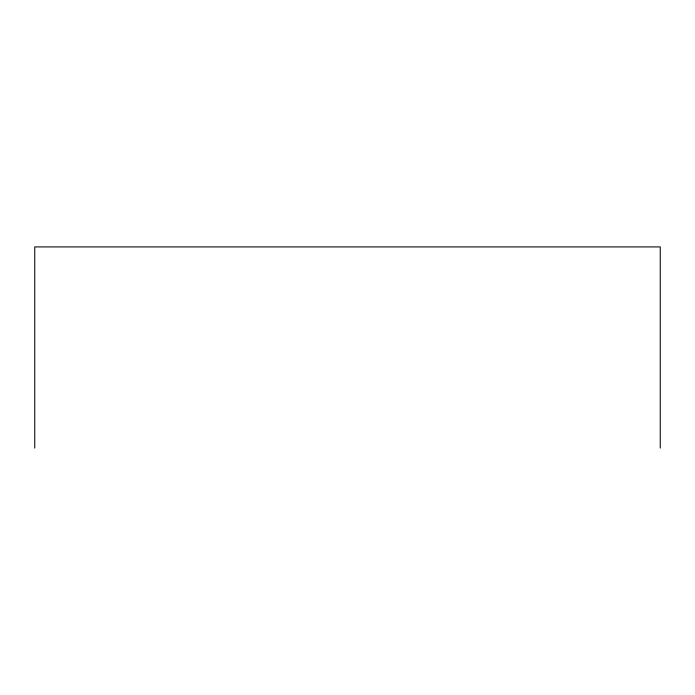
<?xml version="1.0" encoding="UTF-8"?>
<svg xmlns="http://www.w3.org/2000/svg" width="695" height="695" viewBox="0 0 695 695"><rect width="100%" height="100%" fill="white"/><g stroke="black" fill="none" stroke-linecap="round" stroke-linejoin="round"><path stroke-width="1.04" d="M660.25 448.084L660.25 246.916L34.75 246.916L34.75 448.084"/></g></svg>
